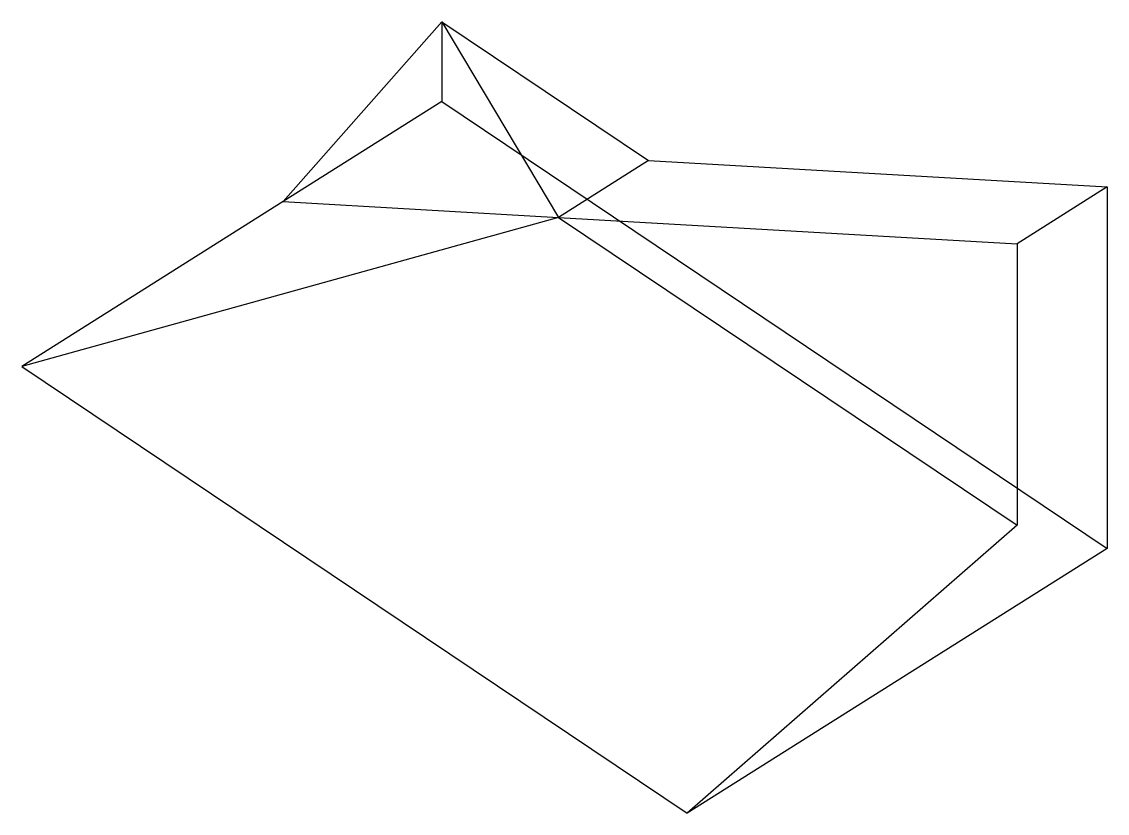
# Model space of a CAD drawing. Extents: x 178.6 to 276.1, y 68.7 to 139.8.
import ezdxf

# ---------------------------------------------------------------- set-up
doc = ezdxf.new("R2010")
doc.units = 0
doc.layers.get('0').update_dxf_attribs({"linetype": 'CONTINUOUS'})

msp = doc.modelspace()

# ---------------------------------------------------------------- linework, layer by layer
at = {"color": 7}
for p, q in [((216.324217, 139.791582), (202.072924, 123.636151)), ((216.324217, 139.791582), (216.324217, 132.622188)), ((216.324217, 139.791582), (234.904402, 127.321152)), ((216.324217, 139.791582), (226.813497, 122.219497)), ((216.324217, 132.622188), (202.072924, 123.636151)), ((216.324217, 132.622188), (276.101168, 92.5018)), ((234.904402, 127.321152), (226.813497, 122.219497)), ((234.904402, 127.321152), (276.101168, 124.962212)), ((276.101168, 124.962212), (268.010263, 119.860557)), ((276.101168, 124.962212), (276.101168, 92.5018)), ((202.072924, 123.636151), (178.595872, 108.832885)), ((202.072924, 123.636151), (226.813497, 122.219497)), ((226.813497, 122.219497), (178.595872, 108.832885)), ((226.813497, 122.219497), (268.010263, 94.569538)), ((226.813497, 122.219497), (268.010263, 119.860557)), ((268.010263, 119.860557), (268.010263, 94.569538)), ((178.595872, 108.832885), (238.372824, 68.712497)), ((268.010263, 94.569538), (238.372824, 68.712497)), ((276.101168, 92.5018), (238.372824, 68.712497))]:
    msp.add_line(p, q, dxfattribs=at)

doc.saveas('drawing.dxf')
